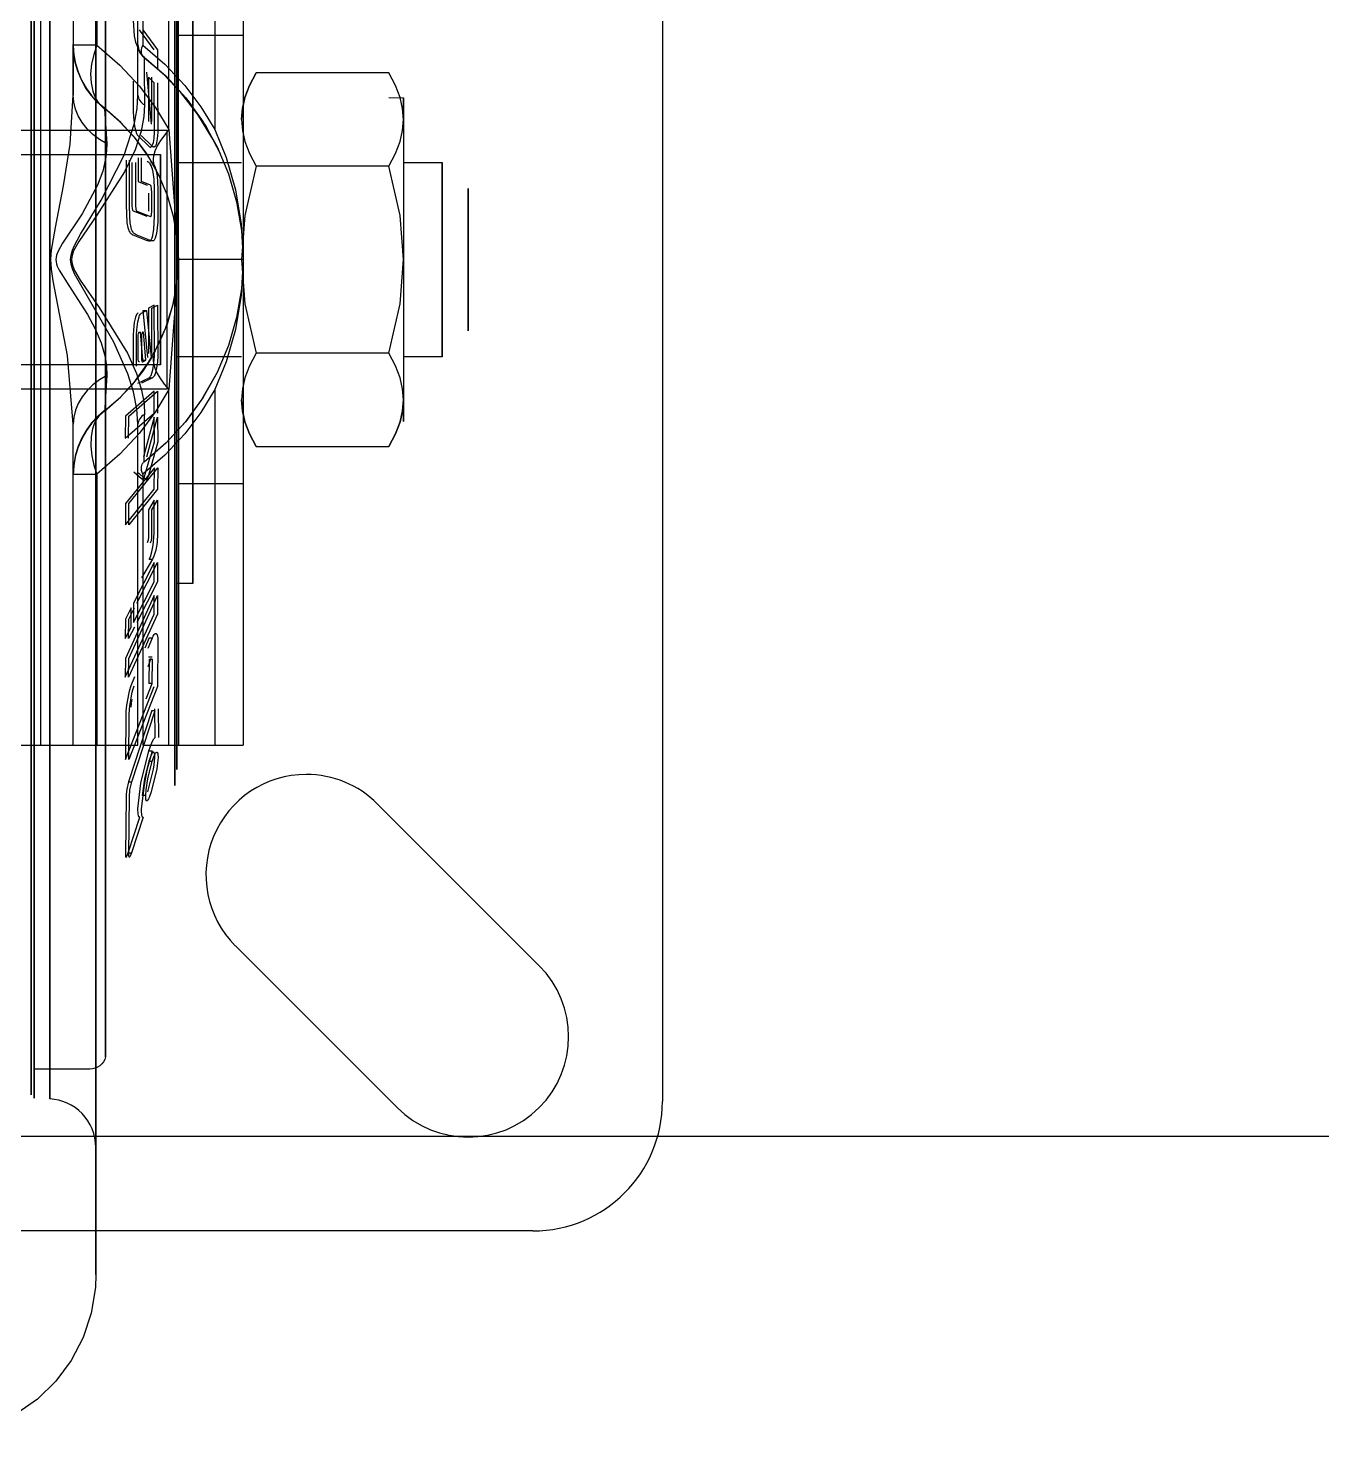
# Model space of a CAD drawing. Header units: millimetres. Extents: x 10366 to 13995, y 24552 to 29685.
# Drawn here: x 12661.6 to 12702.76, y 26776.37 to 26820.93 of the extents above; entities that cross this region are included whole.
import ezdxf

# ---------------------------------------------------------------- set-up
doc = ezdxf.new("R2010")
doc.units = ezdxf.units.MM
doc.header["$LTSCALE"] = 3
doc.layers.add('DomyÅ›lny', color=7, linetype='Continuous')

msp = doc.modelspace()

# ---------------------------------------------------------------- linework, layer by layer
at = {"layer": 'DomyÅ›lny'}
for p, q in [((12681.783, 26840.342), (12681.783, 26786.789)), ((12662.01, 26798.118), (12662.01, 26829.013)), ((12663.04, 26829.013), (12663.04, 26818.799)), ((12663.794, 26829.013), (12663.794, 26820.393)), ((12665.099, 26818.799), (12665.099, 26829.013)), ((12665.25, 26829.013), (12665.25, 26820.393)), ((12666.085, 26817.701), (12666.085, 26829.013)), ((12666.387, 26813.566), (12666.387, 26829.013)), ((12667.541, 26829.013), (12667.541, 26817.701)), ((12668.446, 26829.013), (12668.446, 26813.566)), ((12665.617, 26820.238), (12665.15, 26820.877)), ((12665.256, 26820.877), (12665.723, 26820.238)), ((12666.387, 26820.701), (12668.446, 26820.701)), ((12665.62, 26819.19), (12665.433, 26819.371)), ((12673.084, 26819.511), (12668.855, 26819.511)), ((12673.084, 26818.723), (12673.545, 26818.715)), ((12635.749, 26817.685), (12666.026, 26817.685)), ((12635.954, 26816.913), (12665.82, 26816.913)), ((12666.335, 26816.655), (12668.395, 26816.655)), ((12673.084, 26816.538), (12668.855, 26816.538)), ((12673.544, 26816.655), (12674.78, 26816.655)), ((12665.11, 26816.047), (12665.393, 26815.933)), ((12665.5, 26815.933), (12665.216, 26816.047)), ((12665.566, 26814.161), (12665.46, 26814.161)), ((12666.387, 26813.566), (12666.387, 26798.118)), ((12668.446, 26813.566), (12666.387, 26813.566)), ((12668.446, 26813.566), (12668.446, 26798.118)), ((12665.62, 26812.114), (12665.433, 26812.024)), ((12665.539, 26812.024), (12665.726, 26812.114)), ((12665.213, 26811.868), (12665.373, 26811.944)), ((12665.266, 26811.944), (12665.373, 26811.944)), ((12665.244, 26810.365), (12665.351, 26810.365)), ((12665.251, 26810.317), (12665.351, 26810.365)), ((12668.395, 26810.476), (12666.335, 26810.476)), ((12673.084, 26810.593), (12668.855, 26810.593)), ((12674.78, 26810.476), (12673.544, 26810.476)), ((12665.82, 26810.219), (12635.954, 26810.219)), ((12666.026, 26809.446), (12635.749, 26809.446)), ((12665.455, 26809.81), (12665.561, 26809.81)), ((12666.085, 26798.118), (12666.085, 26809.43)), ((12667.541, 26809.43), (12667.541, 26798.118)), ((12665.616, 26809.378), (12664.7, 26808.582)), ((12664.806, 26808.582), (12665.722, 26809.378)), ((12663.04, 26798.118), (12663.04, 26808.332)), ((12665.099, 26798.118), (12665.099, 26808.332)), ((12668.855, 26807.62), (12673.084, 26807.62)), ((12663.794, 26806.738), (12663.794, 26798.118)), ((12665.25, 26806.738), (12665.25, 26798.118)), ((12668.446, 26806.431), (12666.387, 26806.431)), ((12665.617, 26805.918), (12665.434, 26805.608)), ((12665.54, 26805.608), (12665.724, 26805.918)), ((12665.616, 26803.936), (12664.957, 26802.638)), ((12665.063, 26802.638), (12665.722, 26803.936)), ((12665.458, 26804.037), (12665.564, 26804.037)), ((12666.85, 26803.267), (12666.335, 26803.267)), ((12665.616, 26802.881), (12664.699, 26800.876)), ((12664.806, 26800.876), (12665.722, 26802.881)), ((12664.883, 26802.494), (12664.7, 26802.134)), ((12664.806, 26802.134), (12664.99, 26802.494)), ((12664.697, 26801.513), (12664.881, 26801.874)), ((12664.987, 26801.874), (12664.804, 26801.513)), ((12665.452, 26801.531), (12665.322, 26801.202)), ((12665.428, 26801.202), (12665.558, 26801.531)), ((12665.452, 26801.531), (12665.558, 26801.531)), ((12665.44, 26800.926), (12665.547, 26800.926)), ((12665.514, 26800.873), (12665.411, 26800.613)), ((12665.454, 26800.852), (12665.56, 26800.852)), ((12664.986, 26800.292), (12664.876, 26800.013)), ((12665.363, 26799.594), (12665.556, 26800.086)), ((12665.556, 26800.086), (12665.45, 26800.086)), ((12665.543, 26799.225), (12665.649, 26799.225)), ((12661.186, 26798.118), (12662.01, 26798.118)), ((12665.25, 26798.118), (12667.541, 26798.118)), ((12665.447, 26797.943), (12665.553, 26797.943)), ((12665.446, 26797.608), (12665.552, 26797.608)), ((12664.801, 26796.953), (12664.908, 26796.953)), ((12665.345, 26796.519), (12665.238, 26796.519)), ((12677.861, 26791.107), (12672.712, 26796.256)), ((12664.785, 26794.699), (12664.891, 26794.699)), ((12668.197, 26791.741), (12673.346, 26786.592)), ((12663.572, 26787.819), (12661.804, 26787.819)), ((12848.66, 26785.675), (12631.782, 26785.675)), ((12677.663, 26782.67), (12624.111, 26782.67))]:
    msp.add_line(p, q, dxfattribs=at)
for points in [[(12663.76, 26813.566, 0), (12663.76, 26781.281, 0), (12663.76, 26813.566, 0), (12663.76, 26845.85, 0)], [(12661.798, 26813.566, 0), (12661.798, 26840.239, 0), (12661.798, 26813.566, 0), (12661.798, 26786.892, 0)], [(12662.297, 26813.566, 0), (12662.297, 26840.265, 0), (12662.297, 26813.566, 0), (12662.297, 26786.866, 0)], [(12661.701, 26813.566, 0), (12661.701, 26786.995, 0), (12661.701, 26813.566, 0), (12661.701, 26840.136, 0)], [(12661.701, 26813.566, 0), (12661.701, 26839.415, 0), (12661.701, 26813.566, 0), (12661.701, 26787.716, 0)], [(12664.071, 26813.566, 0), (12664.071, 26788.207, 0), (12664.071, 26813.566, 0), (12664.071, 26838.924, 0)], [(12666.271, 26813.566, 0), (12666.271, 26796.838, 0), (12666.271, 26813.566, 0), (12666.271, 26830.294, 0)], [(12666.335, 26813.566, 0), (12666.335, 26829.785, 0), (12666.335, 26813.566, 0), (12666.335, 26797.346, 0)], [(12666.85, 26813.566, 0), (12666.85, 26803.267, 0), (12666.85, 26813.566, 0), (12666.85, 26823.864, 0)], [(12673.544, 26818.025, 0), (12673.544, 26818.715, 0)], [(12665.82, 26813.566, 0), (12665.82, 26816.913, 0), (12665.82, 26813.566, 0), (12665.82, 26810.219, 0)], [(12674.78, 26816.655, 0), (12674.78, 26816.655, 0), (12674.78, 26816.655, 0), (12674.78, 26816.655, 0), (12674.78, 26816.655, 0), (12674.78, 26816.655, 0), (12674.78, 26816.655, 0), (12674.78, 26816.655, 0), (12674.78, 26816.655, 0), (12674.78, 26816.655, 0), (12674.78, 26816.654, 0), (12674.78, 26816.65, 0), (12674.78, 26816.633, 0), (12674.78, 26816.565, 0), (12674.78, 26816.274, 0), (12674.78, 26810.943, 0), (12674.78, 26810.49, 0), (12674.78, 26810.479, 0), (12674.78, 26810.476, 0), (12674.78, 26810.476, 0), (12674.78, 26810.476, 0), (12674.78, 26810.476, 0), (12674.78, 26810.476, 0), (12674.78, 26810.476, 0), (12674.78, 26810.476, 0), (12674.78, 26810.476, 0), (12674.78, 26810.476, 0), (12674.78, 26810.476, 0), (12674.78, 26810.476, 0), (12674.78, 26810.476, 0), (12674.78, 26810.476, 0), (12674.78, 26810.476, 0), (12674.78, 26810.477, 0), (12674.78, 26810.481, 0), (12674.78, 26810.498, 0), (12674.78, 26810.566, 0), (12674.78, 26810.857, 0)], [(12675.604, 26811.3, 0), (12675.604, 26811.3, 0), (12675.604, 26811.3, 0), (12675.604, 26811.3, 0), (12675.604, 26811.3, 0), (12675.604, 26811.3, 0), (12675.604, 26811.3, 0), (12675.604, 26811.3, 0), (12675.604, 26811.3, 0), (12675.604, 26811.3, 0), (12675.604, 26811.301, 0), (12675.604, 26811.304, 0), (12675.604, 26811.316, 0), (12675.604, 26811.366, 0), (12675.604, 26811.579, 0), (12675.604, 26815.489, 0), (12675.604, 26815.821, 0), (12675.604, 26815.829, 0), (12675.604, 26815.831, 0), (12675.604, 26815.831, 0), (12675.604, 26815.831, 0), (12675.604, 26815.831, 0), (12675.604, 26815.831, 0), (12675.604, 26815.831, 0), (12675.604, 26815.831, 0), (12675.604, 26815.831, 0), (12675.604, 26815.831, 0), (12675.604, 26815.831, 0), (12675.604, 26815.831, 0), (12675.604, 26815.831, 0), (12675.604, 26815.831, 0), (12675.604, 26815.831, 0), (12675.604, 26815.83, 0), (12675.604, 26815.827, 0), (12675.604, 26815.815, 0), (12675.604, 26815.765, 0), (12675.604, 26815.552, 0)], [(12673.544, 26809.106, 0), (12673.544, 26808.416, 0)]]:
    msp.add_polyline3d(points, close=True, dxfattribs=at)
for points in [[(12664.942, 26821.17, 0), (12664.974, 26820.689, 0), (12665.021, 26820.485, 0), (12665.048, 26820.412, 0), (12665.075, 26820.356, 0), (12665.113, 26820.295, 0)], [(12664.033, 26818.381, 0), (12663.817, 26818.568, 0), (12663.62, 26818.783, 0), (12663.447, 26819.022, 0), (12663.301, 26819.282, 0), (12663.186, 26819.556, 0), (12663.104, 26819.839, 0), (12663.055, 26820.127, 0), (12663.04, 26820.412, 0)], [(12663.04, 26818.799, 0), (12663.04, 26820.016, 0), (12663.04, 26820.328, 0), (12663.04, 26820.393, 0), (12663.04, 26820.408, 0), (12663.04, 26820.411, 0), (12663.04, 26820.412, 0), (12663.04, 26820.412, 0), (12663.04, 26820.412, 0), (12663.04, 26820.412, 0), (12663.04, 26820.412, 0), (12663.04, 26820.412, 0), (12663.04, 26820.412, 0), (12663.04, 26820.412, 0), (12663.04, 26820.412, 0), (12663.04, 26820.412, 0), (12663.04, 26820.412, 0), (12663.04, 26820.412, 0), (12663.04, 26820.412, 0), (12663.04, 26820.412, 0), (12663.04, 26820.412, 0), (12663.04, 26820.412, 0), (12663.04, 26820.412, 0), (12663.04, 26820.412, 0), (12663.04, 26820.412, 0), (12663.04, 26820.412, 0), (12663.04, 26820.412, 0), (12663.04, 26820.412, 0), (12663.04, 26820.412, 0), (12663.04, 26820.412, 0), (12663.04, 26820.412, 0), (12663.04, 26820.412, 0)], [(12663.794, 26820.393, 0), (12663.04, 26820.393, 0)], [(12663.04, 26820.368, 0), (12663.06, 26820.085, 0), (12663.112, 26819.807, 0), (12663.193, 26819.537, 0), (12663.305, 26819.275, 0), (12663.448, 26819.022, 0), (12663.619, 26818.785, 0), (12663.814, 26818.572, 0), (12664.033, 26818.381, 0)], [(12663.794, 26820.393, 0), (12663.692, 26820.088, 0), (12663.624, 26819.779, 0), (12663.595, 26819.477, 0), (12663.607, 26819.19, 0), (12663.66, 26818.928, 0), (12663.702, 26818.809, 0), (12663.753, 26818.699, 0), (12663.813, 26818.599, 0), (12663.881, 26818.508, 0), (12663.956, 26818.428, 0), (12664.037, 26818.357, 0)], [(12663.794, 26820.393, 0), (12664.524, 26819.757, 0), (12665.149, 26819.081, 0), (12665.667, 26818.388, 0), (12666.085, 26817.701, 0)], [(12665.298, 26820.006, 0), (12665.255, 26820.043, 0), (12665.216, 26820.086, 0), (12665.181, 26820.134, 0), (12665.152, 26820.186, 0), (12665.129, 26820.241, 0), (12665.112, 26820.298, 0), (12665.102, 26820.355, 0), (12665.099, 26820.412, 0)], [(12665.099, 26818.799, 0), (12665.099, 26820.016, 0), (12665.099, 26820.314, 0), (12665.099, 26820.388, 0), (12665.099, 26820.407, 0), (12665.099, 26820.411, 0), (12665.099, 26820.412, 0), (12665.099, 26820.412, 0), (12665.099, 26820.412, 0), (12665.099, 26820.412, 0), (12665.099, 26820.412, 0), (12665.099, 26820.412, 0), (12665.099, 26820.412, 0), (12665.099, 26820.412, 0), (12665.099, 26820.412, 0), (12665.099, 26820.412, 0), (12665.099, 26820.412, 0), (12665.099, 26820.412, 0), (12665.099, 26820.412, 0), (12665.099, 26820.412, 0), (12665.099, 26820.412, 0), (12665.099, 26820.412, 0), (12665.099, 26820.412, 0), (12665.099, 26820.412, 0)], [(12665.099, 26820.411, 0), (12665.099, 26820.41, 0), (12665.099, 26820.406, 0), (12665.103, 26820.347, 0), (12665.114, 26820.288, 0), (12665.132, 26820.231, 0), (12665.156, 26820.177, 0), (12665.186, 26820.126, 0), (12665.222, 26820.079, 0), (12665.258, 26820.041, 0), (12665.298, 26820.006, 0)], [(12665.299, 26819.986, 0), (12665.283, 26820, 0), (12665.268, 26820.016, 0), (12665.254, 26820.034, 0), (12665.242, 26820.054, 0), (12665.232, 26820.076, 0), (12665.223, 26820.1, 0), (12665.217, 26820.125, 0), (12665.21, 26820.18, 0), (12665.212, 26820.239, 0), (12665.222, 26820.301, 0), (12665.25, 26820.393, 0)], [(12665.25, 26820.393, 0), (12665.952, 26819.784, 0), (12666.586, 26819.104, 0), (12667.098, 26818.426, 0), (12667.541, 26817.701, 0)], [(12665.723, 26820.238, 0), (12665.719, 26819.61, 0)], [(12665.298, 26820.006, 0), (12665.994, 26819.397, 0), (12666.618, 26818.713, 0), (12667.161, 26817.962, 0), (12667.615, 26817.154, 0), (12667.975, 26816.299, 0), (12668.235, 26815.408, 0), (12668.393, 26814.493, 0), (12668.446, 26813.566, 0), (12668.393, 26812.638, 0), (12668.235, 26811.723, 0), (12667.975, 26810.832, 0), (12667.615, 26809.977, 0), (12667.161, 26809.169, 0), (12666.618, 26808.418, 0), (12665.994, 26807.734, 0), (12665.298, 26807.125, 0)], [(12665.298, 26820.006, 0), (12665.298, 26820.006, 0), (12665.298, 26820.006, 0), (12665.298, 26820.006, 0), (12665.298, 26820.006, 0), (12665.298, 26820.006, 0), (12665.298, 26820.006, 0), (12665.298, 26820.006, 0), (12665.298, 26820.006, 0), (12665.298, 26820.006, 0), (12665.298, 26820.006, 0), (12665.298, 26820.006, 0), (12665.298, 26820.006, 0), (12665.298, 26820.006, 0), (12665.298, 26820.006, 0), (12665.298, 26820.006, 0), (12665.298, 26820.006, 0), (12665.298, 26820.006, 0), (12665.298, 26820.006, 0), (12665.298, 26820.006, 0), (12665.298, 26820.006, 0), (12665.298, 26820.006, 0), (12665.298, 26820.006, 0), (12665.298, 26820.006, 0), (12665.298, 26820.006, 0), (12665.298, 26820.006, 0), (12665.298, 26820.006, 0), (12665.298, 26820.006, 0), (12665.298, 26820.006, 0), (12665.298, 26820.006, 0), (12665.298, 26820.005, 0), (12665.298, 26820.001, 0), (12665.298, 26819.985, 0), (12665.299, 26819.921, 0), (12665.302, 26819.666, 0), (12665.312, 26818.488, 0)], [(12665.298, 26820.006, 0), (12666.037, 26819.355, 0), (12666.692, 26818.619, 0), (12667.255, 26817.811, 0), (12667.715, 26816.94, 0)], [(12667.453, 26817.455, 0), (12667.003, 26818.186, 0), (12666.463, 26818.882, 0), (12665.918, 26819.453, 0), (12665.299, 26819.986, 0)], [(12664.952, 26819.239, 0), (12664.949, 26818.27, 0)], [(12665.373, 26819.533, 0), (12665.516, 26817.873, 0)], [(12665.433, 26819.371, 0), (12665.436, 26817.96, 0)], [(12665.543, 26817.96, 0), (12665.54, 26819.371, 0)], [(12668.395, 26818.025, 0), (12668.422, 26818.371, 0), (12668.503, 26818.727, 0), (12668.645, 26819.103, 0), (12668.855, 26819.511, 0)], [(12668.855, 26819.511, 0), (12668.645, 26819.103, 0), (12668.503, 26818.727, 0), (12668.422, 26818.371, 0), (12668.395, 26818.025, 0)], [(12673.544, 26818.025, 0), (12673.517, 26818.371, 0), (12673.435, 26818.727, 0), (12673.294, 26819.103, 0), (12673.084, 26819.511, 0)], [(12673.544, 26818.025, 0), (12673.517, 26818.371, 0), (12673.435, 26818.727, 0), (12673.294, 26819.103, 0), (12673.084, 26819.511, 0)], [(12663.04, 26808.332, 0), (12662.854, 26810.514, 0), (12662.404, 26812.896, 0), (12662.345, 26813.26, 0), (12662.326, 26813.565, 0), (12662.345, 26813.871, 0), (12662.473, 26814.587, 0), (12662.736, 26815.916, 0), (12662.939, 26817.24, 0), (12663.04, 26818.799, 0)], [(12665.099, 26808.332, 0), (12665.066, 26808.824, 0), (12664.961, 26809.359, 0), (12664.78, 26809.938, 0), (12664.336, 26810.937, 0), (12663.08, 26813.113, 0), (12663.013, 26813.268, 0), (12662.97, 26813.419, 0), (12662.96, 26813.493, 0), (12662.956, 26813.565, 0), (12662.96, 26813.638, 0), (12662.97, 26813.711, 0), (12663.013, 26813.863, 0), (12663.08, 26814.018, 0), (12663.274, 26814.375, 0), (12663.931, 26815.462, 0), (12664.661, 26816.888, 0), (12664.994, 26817.91, 0), (12665.074, 26818.371, 0), (12665.099, 26818.799, 0)], [(12664.107, 26817.248, 0), (12663.877, 26817.387, 0), (12663.666, 26817.548, 0), (12663.479, 26817.73, 0), (12663.322, 26817.928, 0), (12663.198, 26818.139, 0), (12663.109, 26818.357, 0), (12663.057, 26818.579, 0), (12663.04, 26818.799, 0)], [(12665.099, 26818.799, 0), (12665.103, 26818.755, 0), (12665.113, 26818.711, 0), (12665.131, 26818.667, 0), (12665.156, 26818.625, 0), (12665.187, 26818.585, 0), (12665.225, 26818.549, 0), (12665.267, 26818.516, 0), (12665.313, 26818.489, 0)], [(12665.622, 26817.617, 0), (12665.62, 26819.19, 0)], [(12665.726, 26819.19, 0), (12665.728, 26817.617, 0)], [(12665.312, 26818.488, 0), (12665.291, 26818.121, 0), (12665.2, 26817.649, 0), (12665.006, 26817.063, 0), (12664.669, 26816.355, 0), (12663.793, 26814.979, 0), (12663.216, 26814.147, 0), (12663.049, 26813.841, 0), (12663.023, 26813.769, 0), (12663.004, 26813.7, 0), (12662.992, 26813.632, 0), (12662.989, 26813.565, 0), (12662.992, 26813.499, 0), (12663.004, 26813.431, 0), (12663.023, 26813.361, 0), (12663.081, 26813.222, 0), (12663.263, 26812.911, 0), (12663.87, 26812.044, 0), (12664.769, 26810.587, 0), (12665.052, 26809.949, 0), (12665.217, 26809.417, 0), (12665.294, 26808.985, 0), (12665.312, 26808.643, 0)], [(12664.033, 26818.381, 0), (12664.033, 26818.381, 0), (12664.033, 26818.381, 0), (12664.033, 26818.381, 0), (12664.033, 26818.381, 0), (12664.033, 26818.381, 0), (12664.033, 26818.381, 0), (12664.033, 26818.381, 0), (12664.033, 26818.381, 0), (12664.033, 26818.381, 0), (12664.033, 26818.381, 0), (12664.033, 26818.381, 0), (12664.033, 26818.381, 0), (12664.033, 26818.381, 0), (12664.033, 26818.381, 0), (12664.033, 26818.381, 0), (12664.033, 26818.381, 0), (12664.033, 26818.381, 0), (12664.033, 26818.381, 0), (12664.033, 26818.381, 0), (12664.033, 26818.381, 0), (12664.033, 26818.381, 0), (12664.033, 26818.381, 0), (12664.033, 26818.381, 0), (12664.033, 26818.381, 0), (12664.033, 26818.381, 0), (12664.033, 26818.38, 0), (12664.033, 26818.379, 0), (12664.033, 26818.376, 0), (12664.035, 26818.361, 0), (12664.05, 26818.208, 0), (12664.107, 26817.248, 0)], [(12664.033, 26808.75, 0), (12664.553, 26809.205, 0), (12665.02, 26809.717, 0), (12665.425, 26810.279, 0), (12665.765, 26810.883, 0), (12666.034, 26811.522, 0), (12666.229, 26812.188, 0), (12666.347, 26812.872, 0), (12666.386, 26813.566, 0), (12666.347, 26814.259, 0), (12666.229, 26814.943, 0), (12666.034, 26815.609, 0), (12665.765, 26816.248, 0), (12665.425, 26816.853, 0), (12665.02, 26817.414, 0), (12664.553, 26817.926, 0), (12664.033, 26818.381, 0)], [(12664.033, 26818.381, 0), (12664.525, 26817.953, 0), (12664.968, 26817.476, 0), (12665.359, 26816.954, 0), (12665.691, 26816.394, 0)], [(12664.949, 26818.27, 0), (12664.953, 26818.105, 0), (12664.988, 26817.811, 0), (12665.027, 26817.654, 0), (12665.056, 26817.578, 0), (12665.068, 26817.554, 0), (12665.079, 26817.537, 0), (12665.09, 26817.524, 0), (12665.1, 26817.513, 0)], [(12668.395, 26818.025, 0), (12668.422, 26817.678, 0), (12668.503, 26817.322, 0), (12668.645, 26816.947, 0), (12668.855, 26816.538, 0)], [(12673.084, 26816.538, 0), (12673.294, 26816.947, 0), (12673.435, 26817.322, 0), (12673.517, 26817.678, 0), (12673.544, 26818.025, 0)], [(12673.544, 26818.025, 0), (12673.544, 26813.566, 0)], [(12665.1, 26817.513, 0), (12665.455, 26817.168, 0)], [(12665.561, 26817.168, 0), (12665.206, 26817.513, 0)], [(12665.455, 26817.168, 0), (12665.469, 26817.157, 0), (12665.479, 26817.152, 0), (12665.485, 26817.15, 0), (12665.491, 26817.148, 0), (12665.497, 26817.148, 0), (12665.5, 26817.148, 0), (12665.504, 26817.148, 0), (12665.507, 26817.149, 0), (12665.51, 26817.15, 0), (12665.514, 26817.152, 0), (12665.521, 26817.156, 0), (12665.528, 26817.162, 0), (12665.536, 26817.171, 0), (12665.545, 26817.183, 0), (12665.554, 26817.199, 0), (12665.572, 26817.243, 0), (12665.589, 26817.296, 0), (12665.61, 26817.419, 0), (12665.622, 26817.617, 0)], [(12665.728, 26817.617, 0), (12665.715, 26817.404, 0), (12665.692, 26817.284, 0), (12665.674, 26817.231, 0), (12665.656, 26817.191, 0), (12665.647, 26817.177, 0), (12665.639, 26817.167, 0), (12665.631, 26817.159, 0), (12665.624, 26817.154, 0), (12665.617, 26817.15, 0), (12665.613, 26817.149, 0), (12665.61, 26817.148, 0), (12665.607, 26817.148, 0), (12665.6, 26817.148, 0), (12665.594, 26817.149, 0), (12665.588, 26817.15, 0), (12665.583, 26817.153, 0), (12665.573, 26817.159, 0), (12665.561, 26817.168, 0)], [(12666.085, 26817.701, 0), (12665.812, 26817.354, 0), (12665.711, 26817.182, 0), (12665.639, 26817.016, 0), (12665.596, 26816.858, 0), (12665.586, 26816.784, 0), (12665.584, 26816.713, 0), (12665.589, 26816.646, 0), (12665.601, 26816.582, 0), (12665.62, 26816.523, 0), (12665.646, 26816.467, 0)], [(12666.026, 26809.446, 0), (12666.026, 26809.446, 0), (12666.026, 26809.446, 0), (12666.026, 26809.446, 0), (12666.026, 26809.446, 0), (12666.026, 26809.446, 0), (12666.026, 26809.446, 0), (12666.026, 26809.446, 0), (12666.026, 26809.446, 0), (12666.026, 26809.446, 0), (12666.026, 26809.447, 0), (12666.026, 26809.448, 0), (12666.026, 26809.453, 0), (12666.026, 26809.475, 0), (12666.026, 26809.566, 0), (12666.026, 26809.954, 0), (12666.026, 26817.685, 0)], [(12666.085, 26817.701, 0), (12666.387, 26813.566, 0)], [(12667.541, 26817.701, 0), (12667.901, 26816.815, 0), (12668.198, 26815.783, 0), (12668.382, 26814.695, 0), (12668.446, 26813.566, 0)], [(12664.107, 26817.248, 0), (12664.104, 26817.035, 0), (12664.081, 26816.82, 0), (12663.981, 26816.382, 0), (12663.814, 26815.936, 0), (12663.323, 26815.026, 0), (12662.703, 26814.086, 0), (12662.561, 26813.837, 0), (12662.508, 26813.704, 0), (12662.493, 26813.636, 0), (12662.488, 26813.566, 0), (12662.493, 26813.495, 0), (12662.508, 26813.427, 0), (12662.532, 26813.36, 0), (12662.593, 26813.23, 0), (12662.901, 26812.746, 0), (12663.496, 26811.818, 0), (12663.737, 26811.364, 0), (12663.925, 26810.915, 0), (12664.052, 26810.474, 0), (12664.098, 26810.176, 0), (12664.107, 26809.883, 0)], [(12664.724, 26816.734, 0), (12664.726, 26815.308, 0)], [(12664.832, 26815.308, 0), (12664.83, 26816.734, 0)], [(12664.92, 26815.26, 0), (12664.917, 26816.656, 0)], [(12665.024, 26816.656, 0), (12665.026, 26815.26, 0)], [(12665.104, 26816.803, 0), (12665.11, 26816.047, 0)], [(12665.216, 26816.047, 0), (12665.21, 26816.803, 0)], [(12665.627, 26815.82, 0), (12665.615, 26816.127, 0), (12665.583, 26816.351, 0), (12665.56, 26816.448, 0), (12665.544, 26816.499, 0), (12665.517, 26816.562, 0), (12665.486, 26816.617, 0), (12665.47, 26816.636, 0), (12665.455, 26816.651, 0), (12665.44, 26816.662, 0), (12665.425, 26816.671, 0), (12665.392, 26816.687, 0)], [(12665.498, 26816.687, 0), (12665.531, 26816.671, 0), (12665.547, 26816.662, 0), (12665.562, 26816.651, 0), (12665.577, 26816.636, 0), (12665.592, 26816.617, 0), (12665.607, 26816.592, 0), (12665.638, 26816.529, 0), (12665.673, 26816.424, 0), (12665.71, 26816.233, 0), (12665.733, 26815.82, 0)], [(12668.855, 26816.538, 0), (12668.503, 26814.97, 0), (12668.395, 26813.566, 0)], [(12673.544, 26813.566, 0), (12673.435, 26814.97, 0), (12673.084, 26816.538, 0)], [(12665.434, 26815.678, 0), (12665.432, 26815.11, 0)], [(12665.54, 26815.678, 0), (12665.532, 26815.841, 0), (12665.524, 26815.883, 0), (12665.516, 26815.907, 0), (12665.512, 26815.917, 0), (12665.508, 26815.924, 0), (12665.504, 26815.929, 0), (12665.5, 26815.933, 0)], [(12665.539, 26815.11, 0), (12665.54, 26815.678, 0)], [(12665.625, 26814.951, 0), (12665.627, 26815.82, 0)], [(12665.733, 26815.82, 0), (12665.731, 26814.951, 0)], [(12664.726, 26815.308, 0), (12664.749, 26814.733, 0), (12664.774, 26814.592, 0), (12664.794, 26814.526, 0), (12664.813, 26814.482, 0), (12664.839, 26814.438, 0), (12664.856, 26814.417, 0), (12664.875, 26814.398, 0), (12664.893, 26814.383, 0), (12664.91, 26814.371, 0), (12664.938, 26814.357, 0)], [(12665.044, 26814.357, 0), (12665.016, 26814.372, 0), (12664.998, 26814.384, 0), (12664.979, 26814.399, 0), (12664.96, 26814.42, 0), (12664.943, 26814.441, 0), (12664.918, 26814.485, 0), (12664.899, 26814.529, 0), (12664.88, 26814.593, 0), (12664.855, 26814.734, 0), (12664.838, 26814.94, 0), (12664.832, 26815.308, 0)], [(12664.956, 26815.108, 0), (12664.946, 26815.12, 0), (12664.941, 26815.129, 0), (12664.934, 26815.149, 0), (12664.927, 26815.176, 0), (12664.922, 26815.213, 0), (12664.92, 26815.26, 0)], [(12665.026, 26815.26, 0), (12665.029, 26815.207, 0), (12665.036, 26815.166, 0), (12665.045, 26815.136, 0), (12665.049, 26815.127, 0), (12665.054, 26815.119, 0), (12665.058, 26815.113, 0), (12665.062, 26815.108, 0)], [(12665.389, 26814.933, 0), (12664.956, 26815.108, 0)], [(12665.062, 26815.108, 0), (12665.495, 26814.933, 0)], [(12665.359, 26814.187, 0), (12665.399, 26814.172, 0), (12665.437, 26814.163, 0), (12665.456, 26814.161, 0), (12665.472, 26814.162, 0), (12665.479, 26814.163, 0), (12665.484, 26814.165, 0), (12665.49, 26814.167, 0), (12665.494, 26814.17, 0), (12665.499, 26814.174, 0), (12665.508, 26814.183, 0), (12665.517, 26814.197, 0), (12665.527, 26814.214, 0), (12665.549, 26814.264, 0), (12665.571, 26814.334, 0), (12665.607, 26814.539, 0), (12665.625, 26814.951, 0)], [(12665.731, 26814.951, 0), (12665.727, 26814.753, 0), (12665.691, 26814.392, 0), (12665.65, 26814.25, 0), (12665.629, 26814.206, 0), (12665.619, 26814.19, 0), (12665.609, 26814.178, 0), (12665.604, 26814.173, 0), (12665.599, 26814.169, 0), (12665.594, 26814.166, 0), (12665.588, 26814.164, 0), (12665.581, 26814.162, 0), (12665.573, 26814.161, 0), (12665.552, 26814.162, 0), (12665.532, 26814.165, 0), (12665.511, 26814.171, 0), (12665.466, 26814.187, 0)], [(12665.495, 26814.933, 0), (12665.499, 26814.933, 0), (12665.501, 26814.933, 0), (12665.503, 26814.933, 0), (12665.505, 26814.933, 0), (12665.506, 26814.934, 0), (12665.508, 26814.935, 0), (12665.51, 26814.937, 0), (12665.512, 26814.939, 0), (12665.514, 26814.941, 0), (12665.518, 26814.947, 0), (12665.521, 26814.954, 0), (12665.524, 26814.964, 0), (12665.53, 26814.992, 0), (12665.539, 26815.11, 0)], [(12664.938, 26814.357, 0), (12665.359, 26814.187, 0)], [(12665.466, 26814.187, 0), (12665.044, 26814.357, 0)], [(12665.646, 26810.664, 0), (12665.978, 26811.38, 0), (12666.207, 26812.104, 0), (12666.342, 26812.834, 0), (12666.387, 26813.566, 0)], [(12666.387, 26813.566, 0), (12666.085, 26809.43, 0)], [(12668.446, 26813.566, 0), (12668.382, 26812.436, 0), (12668.198, 26811.348, 0), (12667.902, 26810.316, 0), (12667.541, 26809.43, 0)], [(12668.395, 26813.566, 0), (12668.503, 26812.161, 0), (12668.855, 26810.593, 0)], [(12673.084, 26810.593, 0), (12673.435, 26812.161, 0), (12673.544, 26813.566, 0)], [(12673.544, 26813.566, 0), (12673.544, 26809.106, 0)], [(12665.622, 26810.504, 0), (12665.62, 26812.114, 0)], [(12665.726, 26812.114, 0), (12665.728, 26810.504, 0)], [(12665.106, 26811.868, 0), (12665.098, 26811.863, 0), (12665.086, 26811.854, 0), (12665.073, 26811.839, 0), (12665.058, 26811.817, 0), (12665.042, 26811.785, 0), (12665.024, 26811.736, 0), (12664.982, 26811.565, 0), (12664.955, 26811.324, 0), (12664.952, 26811.175, 0)], [(12665.058, 26811.175, 0), (12665.062, 26811.332, 0), (12665.093, 26811.588, 0), (12665.134, 26811.747, 0), (12665.151, 26811.791, 0), (12665.166, 26811.82, 0), (12665.181, 26811.841, 0), (12665.193, 26811.855, 0), (12665.204, 26811.863, 0), (12665.213, 26811.868, 0)], [(12665.409, 26810.453, 0), (12665.266, 26811.944, 0)], [(12665.373, 26811.944, 0), (12665.515, 26810.453, 0)], [(12665.433, 26812.024, 0), (12665.436, 26810.579, 0)], [(12665.542, 26810.579, 0), (12665.539, 26812.024, 0)], [(12665.102, 26811.059, 0), (12665.105, 26811.136, 0), (12665.109, 26811.174, 0), (12665.116, 26811.212, 0), (12665.125, 26811.235, 0), (12665.128, 26811.243, 0), (12665.132, 26811.249, 0), (12665.136, 26811.254, 0), (12665.14, 26811.258, 0), (12665.144, 26811.261, 0), (12665.149, 26811.263, 0)], [(12665.165, 26811.271, 0), (12665.244, 26810.365, 0)], [(12665.255, 26811.263, 0), (12665.246, 26811.257, 0), (12665.242, 26811.253, 0), (12665.238, 26811.248, 0), (12665.234, 26811.242, 0), (12665.228, 26811.227, 0), (12665.22, 26811.202, 0), (12665.214, 26811.167, 0), (12665.208, 26811.059, 0)], [(12665.351, 26810.365, 0), (12665.271, 26811.271, 0)], [(12664.952, 26811.175, 0), (12664.949, 26810.182, 0)], [(12665.055, 26810.182, 0), (12665.058, 26811.175, 0)], [(12665.101, 26810.482, 0), (12665.102, 26811.059, 0)], [(12665.208, 26811.059, 0), (12665.207, 26810.482, 0)], [(12665.56, 26810.499, 0), (12665.243, 26810.009, 0), (12664.88, 26809.552, 0), (12664.476, 26809.131, 0), (12664.033, 26808.75, 0)], [(12665.145, 26810.317, 0), (12665.141, 26810.316, 0), (12665.139, 26810.316, 0), (12665.138, 26810.316, 0), (12665.137, 26810.316, 0), (12665.137, 26810.316, 0), (12665.136, 26810.316, 0), (12665.135, 26810.317, 0), (12665.134, 26810.317, 0), (12665.133, 26810.318, 0), (12665.131, 26810.319, 0), (12665.129, 26810.322, 0), (12665.124, 26810.328, 0), (12665.12, 26810.336, 0), (12665.116, 26810.346, 0), (12665.11, 26810.372, 0), (12665.105, 26810.404, 0), (12665.101, 26810.482, 0)], [(12665.207, 26810.482, 0), (12665.21, 26810.411, 0), (12665.215, 26810.376, 0), (12665.222, 26810.349, 0), (12665.225, 26810.338, 0), (12665.229, 26810.33, 0), (12665.233, 26810.324, 0), (12665.235, 26810.321, 0), (12665.237, 26810.319, 0), (12665.239, 26810.318, 0), (12665.24, 26810.317, 0), (12665.241, 26810.317, 0), (12665.242, 26810.316, 0), (12665.243, 26810.316, 0), (12665.243, 26810.316, 0), (12665.244, 26810.316, 0), (12665.246, 26810.316, 0), (12665.248, 26810.316, 0), (12665.251, 26810.317, 0)], [(12665.455, 26809.81, 0), (12665.463, 26809.815, 0), (12665.474, 26809.823, 0), (12665.486, 26809.836, 0), (12665.5, 26809.855, 0), (12665.516, 26809.883, 0), (12665.543, 26809.95, 0), (12665.573, 26810.056, 0), (12665.609, 26810.274, 0), (12665.622, 26810.504, 0)], [(12665.728, 26810.504, 0), (12665.718, 26810.302, 0), (12665.694, 26810.127, 0), (12665.655, 26809.967, 0), (12665.631, 26809.902, 0), (12665.616, 26809.872, 0), (12665.602, 26809.849, 0), (12665.59, 26809.833, 0), (12665.578, 26809.822, 0), (12665.569, 26809.815, 0), (12665.561, 26809.81, 0)], [(12665.646, 26810.664, 0), (12665.62, 26810.608, 0), (12665.601, 26810.549, 0), (12665.589, 26810.485, 0), (12665.584, 26810.418, 0), (12665.586, 26810.347, 0), (12665.596, 26810.273, 0), (12665.639, 26810.115, 0), (12665.711, 26809.949, 0), (12665.812, 26809.777, 0), (12665.937, 26809.603, 0), (12666.085, 26809.43, 0)], [(12668.855, 26810.593, 0), (12668.645, 26810.184, 0), (12668.503, 26809.809, 0), (12668.422, 26809.453, 0), (12668.395, 26809.106, 0)], [(12673.544, 26809.106, 0), (12673.517, 26809.453, 0), (12673.435, 26809.809, 0), (12673.294, 26810.184, 0), (12673.084, 26810.593, 0)], [(12664.107, 26809.883, 0), (12663.877, 26809.744, 0), (12663.666, 26809.583, 0), (12663.479, 26809.401, 0), (12663.322, 26809.203, 0), (12663.198, 26808.993, 0), (12663.109, 26808.774, 0), (12663.057, 26808.552, 0), (12663.04, 26808.332, 0)], [(12664.107, 26809.883, 0), (12664.061, 26809.053, 0), (12664.043, 26808.828, 0), (12664.036, 26808.77, 0), (12664.034, 26808.755, 0), (12664.033, 26808.752, 0), (12664.033, 26808.751, 0), (12664.033, 26808.751, 0), (12664.033, 26808.75, 0), (12664.033, 26808.75, 0), (12664.033, 26808.75, 0), (12664.033, 26808.75, 0), (12664.033, 26808.75, 0), (12664.033, 26808.75, 0), (12664.033, 26808.75, 0), (12664.033, 26808.75, 0), (12664.033, 26808.75, 0), (12664.033, 26808.75, 0), (12664.033, 26808.75, 0), (12664.033, 26808.75, 0), (12664.033, 26808.75, 0), (12664.033, 26808.75, 0), (12664.033, 26808.75, 0), (12664.033, 26808.75, 0), (12664.033, 26808.75, 0), (12664.033, 26808.75, 0), (12664.033, 26808.75, 0), (12664.033, 26808.75, 0), (12664.033, 26808.75, 0), (12664.033, 26808.75, 0), (12664.033, 26808.75, 0)], [(12667.586, 26809.919, 0), (12667.135, 26809.13, 0), (12666.598, 26808.394, 0), (12665.983, 26807.723, 0), (12665.298, 26807.125, 0)], [(12666.085, 26809.43, 0), (12665.667, 26808.743, 0), (12665.149, 26808.05, 0), (12664.524, 26807.374, 0), (12663.794, 26806.738, 0)], [(12665.1, 26809.64, 0), (12665.455, 26809.81, 0)], [(12665.561, 26809.81, 0), (12665.207, 26809.64, 0)], [(12667.541, 26809.43, 0), (12667.098, 26808.705, 0), (12666.586, 26808.027, 0), (12665.953, 26807.347, 0), (12665.25, 26806.738, 0)], [(12665.613, 26808.679, 0), (12665.616, 26809.378, 0)], [(12665.722, 26809.378, 0), (12665.719, 26808.679, 0)], [(12668.395, 26809.106, 0), (12668.422, 26808.76, 0), (12668.503, 26808.404, 0), (12668.645, 26808.028, 0), (12668.855, 26807.62, 0)], [(12668.855, 26807.62, 0), (12668.645, 26808.028, 0), (12668.503, 26808.404, 0), (12668.422, 26808.76, 0), (12668.395, 26809.106, 0)], [(12673.084, 26807.62, 0), (12673.294, 26808.028, 0), (12673.435, 26808.404, 0), (12673.517, 26808.76, 0), (12673.544, 26809.106, 0)], [(12673.544, 26809.106, 0), (12673.517, 26808.76, 0), (12673.435, 26808.404, 0), (12673.294, 26808.028, 0), (12673.084, 26807.62, 0)], [(12664.037, 26808.774, 0), (12663.821, 26808.586, 0), (12663.623, 26808.371, 0), (12663.449, 26808.131, 0), (12663.302, 26807.872, 0), (12663.187, 26807.597, 0), (12663.104, 26807.313, 0), (12663.056, 26807.024, 0), (12663.04, 26806.738, 0)], [(12664.033, 26808.75, 0), (12663.817, 26808.563, 0), (12663.62, 26808.348, 0), (12663.447, 26808.109, 0), (12663.301, 26807.849, 0), (12663.186, 26807.575, 0), (12663.104, 26807.292, 0), (12663.055, 26807.004, 0), (12663.04, 26806.719, 0)], [(12664.033, 26808.75, 0), (12663.82, 26808.565, 0), (12663.627, 26808.356, 0), (12663.459, 26808.127, 0), (12663.317, 26807.881, 0), (12663.201, 26807.616, 0), (12663.115, 26807.334, 0), (12663.061, 26807.047, 0), (12663.04, 26806.763, 0)], [(12664.037, 26808.774, 0), (12663.935, 26808.682, 0), (12663.856, 26808.591, 0), (12663.796, 26808.506, 0), (12663.753, 26808.432, 0), (12663.698, 26808.31, 0), (12663.656, 26808.186, 0), (12663.607, 26807.941, 0), (12663.596, 26807.635, 0), (12663.629, 26807.327, 0), (12663.697, 26807.027, 0), (12663.794, 26806.738, 0)], [(12664.697, 26807.883, 0), (12665.613, 26808.679, 0)], [(12664.7, 26808.582, 0), (12664.697, 26807.883, 0)], [(12664.804, 26807.883, 0), (12664.806, 26808.582, 0)], [(12665.313, 26808.643, 0), (12665.267, 26808.615, 0), (12665.225, 26808.582, 0), (12665.187, 26808.546, 0), (12665.156, 26808.506, 0), (12665.131, 26808.464, 0), (12665.113, 26808.421, 0), (12665.103, 26808.376, 0), (12665.099, 26808.332, 0)], [(12665.616, 26808.555, 0), (12665.278, 26807.29, 0)], [(12665.298, 26807.125, 0), (12665.298, 26807.125, 0), (12665.298, 26807.125, 0), (12665.298, 26807.125, 0), (12665.298, 26807.125, 0), (12665.298, 26807.125, 0), (12665.298, 26807.125, 0), (12665.298, 26807.125, 0), (12665.298, 26807.125, 0), (12665.298, 26807.125, 0), (12665.298, 26807.125, 0), (12665.298, 26807.125, 0), (12665.298, 26807.125, 0), (12665.298, 26807.125, 0), (12665.298, 26807.125, 0), (12665.298, 26807.125, 0), (12665.298, 26807.125, 0), (12665.298, 26807.125, 0), (12665.298, 26807.125, 0), (12665.298, 26807.125, 0), (12665.298, 26807.125, 0), (12665.298, 26807.125, 0), (12665.298, 26807.125, 0), (12665.298, 26807.125, 0), (12665.298, 26807.125, 0), (12665.298, 26807.125, 0), (12665.298, 26807.125, 0), (12665.298, 26807.125, 0), (12665.298, 26807.125, 0), (12665.298, 26807.126, 0), (12665.298, 26807.127, 0), (12665.298, 26807.132, 0), (12665.299, 26807.184, 0), (12665.303, 26807.44, 0), (12665.312, 26808.643, 0)], [(12665.384, 26807.29, 0), (12665.722, 26808.555, 0)], [(12665.623, 26807.771, 0), (12665.616, 26808.555, 0)], [(12665.722, 26808.555, 0), (12665.73, 26807.771, 0)], [(12663.04, 26806.719, 0), (12663.04, 26806.719, 0), (12663.04, 26806.719, 0), (12663.04, 26806.719, 0), (12663.04, 26806.719, 0), (12663.04, 26806.719, 0), (12663.04, 26806.719, 0), (12663.04, 26806.719, 0), (12663.04, 26806.719, 0), (12663.04, 26806.719, 0), (12663.04, 26806.719, 0), (12663.04, 26806.719, 0), (12663.04, 26806.719, 0), (12663.04, 26806.719, 0), (12663.04, 26806.719, 0), (12663.04, 26806.719, 0), (12663.04, 26806.719, 0), (12663.04, 26806.719, 0), (12663.04, 26806.719, 0), (12663.04, 26806.719, 0), (12663.04, 26806.719, 0), (12663.04, 26806.719, 0), (12663.04, 26806.719, 0), (12663.04, 26806.719, 0), (12663.04, 26806.719, 0), (12663.04, 26806.719, 0), (12663.04, 26806.719, 0), (12663.04, 26806.719, 0), (12663.04, 26806.719, 0), (12663.04, 26806.719, 0), (12663.04, 26806.719, 0), (12663.04, 26806.72, 0), (12663.04, 26806.726, 0), (12663.04, 26806.75, 0), (12663.04, 26806.869, 0), (12663.04, 26807.417, 0), (12663.04, 26808.332, 0)], [(12665.099, 26806.719, 0), (12665.099, 26806.719, 0), (12665.099, 26806.719, 0), (12665.099, 26806.719, 0), (12665.099, 26806.719, 0), (12665.099, 26806.719, 0), (12665.099, 26806.719, 0), (12665.099, 26806.719, 0), (12665.099, 26806.719, 0), (12665.099, 26806.719, 0), (12665.099, 26806.719, 0), (12665.099, 26806.719, 0), (12665.099, 26806.719, 0), (12665.099, 26806.719, 0), (12665.099, 26806.719, 0), (12665.099, 26806.719, 0), (12665.099, 26806.719, 0), (12665.099, 26806.719, 0), (12665.099, 26806.72, 0), (12665.099, 26806.727, 0), (12665.099, 26806.756, 0), (12665.099, 26806.88, 0), (12665.099, 26807.39, 0), (12665.099, 26808.332, 0)], [(12664.964, 26806.821, 0), (12665.208, 26806.603, 0), (12665.24, 26806.578, 0), (12665.254, 26806.568, 0), (12665.256, 26806.567, 0), (12665.257, 26806.567, 0), (12665.258, 26806.566, 0), (12665.259, 26806.566, 0), (12665.261, 26806.566, 0), (12665.262, 26806.566, 0), (12665.264, 26806.566, 0), (12665.265, 26806.567, 0), (12665.267, 26806.568, 0), (12665.269, 26806.569, 0), (12665.271, 26806.571, 0), (12665.275, 26806.575, 0), (12665.28, 26806.581, 0), (12665.285, 26806.589, 0), (12665.293, 26806.607, 0), (12665.333, 26806.738, 0), (12665.623, 26807.771, 0)], [(12665.73, 26807.771, 0), (12665.483, 26806.89, 0), (12665.419, 26806.671, 0), (12665.404, 26806.62, 0), (12665.392, 26806.591, 0), (12665.384, 26806.577, 0), (12665.38, 26806.573, 0), (12665.377, 26806.57, 0), (12665.374, 26806.568, 0), (12665.373, 26806.567, 0), (12665.371, 26806.567, 0), (12665.37, 26806.566, 0), (12665.369, 26806.566, 0), (12665.368, 26806.566, 0), (12665.367, 26806.566, 0), (12665.365, 26806.566, 0), (12665.364, 26806.566, 0), (12665.363, 26806.567, 0), (12665.361, 26806.567, 0), (12665.359, 26806.569, 0), (12665.355, 26806.572, 0), (12665.07, 26806.821, 0)], [(12663.04, 26806.738, 0), (12663.04, 26806.738, 0), (12663.04, 26806.738, 0), (12663.04, 26806.738, 0), (12663.04, 26806.738, 0), (12663.04, 26806.738, 0), (12663.04, 26806.738, 0), (12663.04, 26806.738, 0), (12663.04, 26806.738, 0), (12663.04, 26806.738, 0), (12663.04, 26806.738, 0), (12663.04, 26806.738, 0), (12663.041, 26806.738, 0), (12663.045, 26806.738, 0), (12663.06, 26806.738, 0), (12663.123, 26806.738, 0), (12663.794, 26806.738, 0)], [(12665.622, 26806.946, 0), (12664.706, 26805.811, 0)], [(12664.812, 26805.811, 0), (12665.728, 26806.946, 0)], [(12665.25, 26806.738, 0), (12665.231, 26806.796, 0), (12665.217, 26806.856, 0), (12665.211, 26806.918, 0), (12665.213, 26806.979, 0), (12665.22, 26807.017, 0), (12665.234, 26807.061, 0), (12665.245, 26807.083, 0), (12665.26, 26807.105, 0), (12665.277, 26807.126, 0), (12665.299, 26807.145, 0)], [(12665.613, 26806.265, 0), (12665.622, 26806.946, 0)], [(12665.728, 26806.946, 0), (12665.719, 26806.265, 0)], [(12664.699, 26805.13, 0), (12665.613, 26806.265, 0)], [(12665.719, 26806.265, 0), (12664.805, 26805.13, 0)], [(12665.619, 26804.849, 0), (12665.617, 26805.918, 0)], [(12665.724, 26805.918, 0), (12665.726, 26804.849, 0)], [(12664.706, 26805.811, 0), (12664.699, 26805.13, 0)], [(12664.805, 26805.13, 0), (12664.812, 26805.811, 0)], [(12665.434, 26805.608, 0), (12665.437, 26804.802, 0)], [(12665.543, 26804.802, 0), (12665.54, 26805.608, 0)], [(12665.437, 26804.802, 0), (12665.435, 26804.739, 0), (12665.422, 26804.643, 0), (12665.405, 26804.588, 0), (12665.391, 26804.56, 0)], [(12665.458, 26804.037, 0), (12665.496, 26804.115, 0), (12665.546, 26804.275, 0), (12665.588, 26804.484, 0), (12665.619, 26804.849, 0)], [(12665.497, 26804.56, 0), (12665.51, 26804.585, 0), (12665.525, 26804.63, 0), (12665.54, 26804.72, 0), (12665.543, 26804.802, 0)], [(12665.726, 26804.849, 0), (12665.707, 26804.573, 0), (12665.663, 26804.319, 0), (12665.609, 26804.132, 0), (12665.564, 26804.037, 0)], [(12665.564, 26804.037, 0), (12665.216, 26803.447, 0)], [(12665.613, 26803.316, 0), (12665.616, 26803.936, 0)], [(12665.722, 26803.936, 0), (12665.719, 26803.316, 0)], [(12664.954, 26802.018, 0), (12665.613, 26803.316, 0)], [(12665.719, 26803.316, 0), (12665.06, 26802.018, 0)], [(12665.613, 26802.286, 0), (12665.616, 26802.881, 0)], [(12665.722, 26802.881, 0), (12665.719, 26802.286, 0)], [(12664.697, 26800.281, 0), (12665.613, 26802.286, 0)], [(12665.719, 26802.286, 0), (12664.804, 26800.281, 0)], [(12664.881, 26801.874, 0), (12664.883, 26802.494, 0)], [(12664.957, 26802.638, 0), (12664.954, 26802.018, 0)], [(12664.7, 26802.134, 0), (12664.697, 26801.513, 0)], [(12664.804, 26801.513, 0), (12664.806, 26802.134, 0)], [(12665.558, 26801.531, 0), (12665.563, 26801.542, 0), (12665.583, 26801.587, 0), (12665.612, 26801.638, 0), (12665.62, 26801.647, 0), (12665.628, 26801.656, 0), (12665.637, 26801.663, 0), (12665.642, 26801.666, 0), (12665.646, 26801.668, 0), (12665.651, 26801.67, 0), (12665.656, 26801.672, 0), (12665.661, 26801.672, 0), (12665.666, 26801.672, 0), (12665.671, 26801.672, 0), (12665.675, 26801.67, 0), (12665.68, 26801.668, 0), (12665.685, 26801.665, 0), (12665.689, 26801.662, 0), (12665.693, 26801.657, 0), (12665.7, 26801.648, 0), (12665.707, 26801.636, 0), (12665.712, 26801.623, 0), (12665.721, 26801.595, 0), (12665.731, 26801.524, 0), (12665.734, 26801.453, 0)], [(12665.734, 26801.453, 0), (12665.719, 26799.984, 0)], [(12664.699, 26800.876, 0), (12664.697, 26800.281, 0)], [(12664.804, 26800.281, 0), (12664.806, 26800.876, 0)], [(12665.454, 26800.852, 0), (12665.45, 26800.086, 0)], [(12665.556, 26800.086, 0), (12665.56, 26800.852, 0)], [(12664.699, 26797.664, 0), (12665.613, 26799.984, 0)], [(12664.876, 26800.013, 0), (12664.821, 26799.84, 0), (12664.808, 26799.788, 0), (12664.735, 26799.393, 0), (12664.716, 26799.204, 0), (12664.711, 26799.077, 0)], [(12665.719, 26799.984, 0), (12664.806, 26797.664, 0)], [(12664.818, 26799.077, 0), (12664.829, 26799.282, 0), (12664.847, 26799.432, 0), (12664.919, 26799.811, 0), (12664.938, 26799.88, 0), (12664.982, 26800.013, 0)], [(12665.543, 26799.225, 0), (12664.801, 26796.953, 0)], [(12664.881, 26799.332, 0), (12664.889, 26799.446, 0), (12664.909, 26799.537, 0), (12664.926, 26799.585, 0)], [(12664.908, 26796.953, 0), (12665.649, 26799.225, 0)], [(12665.642, 26798.366, 0), (12665.635, 26799.28, 0)], [(12665.741, 26799.28, 0), (12665.748, 26798.366, 0)], [(12664.711, 26799.077, 0), (12664.699, 26797.664, 0)], [(12664.806, 26797.664, 0), (12664.818, 26799.077, 0)], [(12665.447, 26797.943, 0), (12665.555, 26798.222, 0), (12665.606, 26798.318, 0), (12665.642, 26798.366, 0)], [(12662.01, 26798.118, 0), (12665.099, 26798.118, 0)], [(12665.1, 26796.098, 0), (12665.196, 26796.913, 0), (12665.447, 26797.943, 0)], [(12665.553, 26797.943, 0), (12665.515, 26797.822, 0), (12665.386, 26797.329, 0), (12665.292, 26796.854, 0), (12665.206, 26796.098, 0)], [(12665.632, 26797.724, 0), (12665.631, 26797.808, 0), (12665.627, 26797.843, 0), (12665.623, 26797.864, 0), (12665.62, 26797.873, 0), (12665.616, 26797.881, 0), (12665.614, 26797.885, 0), (12665.611, 26797.889, 0), (12665.608, 26797.892, 0), (12665.607, 26797.893, 0), (12665.605, 26797.894, 0), (12665.603, 26797.895, 0), (12665.601, 26797.895, 0), (12665.599, 26797.896, 0), (12665.597, 26797.896, 0), (12665.595, 26797.896, 0), (12665.592, 26797.895, 0), (12665.59, 26797.894, 0), (12665.587, 26797.893, 0), (12665.582, 26797.89, 0), (12665.575, 26797.885, 0), (12665.566, 26797.877, 0), (12665.556, 26797.864, 0), (12665.529, 26797.82, 0), (12665.497, 26797.751, 0), (12665.446, 26797.608, 0)], [(12665.552, 26797.608, 0), (12665.604, 26797.751, 0), (12665.635, 26797.82, 0), (12665.662, 26797.864, 0), (12665.672, 26797.877, 0), (12665.681, 26797.885, 0), (12665.688, 26797.89, 0), (12665.693, 26797.893, 0), (12665.696, 26797.894, 0), (12665.698, 26797.895, 0), (12665.701, 26797.896, 0), (12665.703, 26797.896, 0), (12665.705, 26797.896, 0), (12665.707, 26797.895, 0), (12665.709, 26797.895, 0), (12665.711, 26797.894, 0), (12665.713, 26797.893, 0), (12665.714, 26797.892, 0), (12665.716, 26797.89, 0), (12665.719, 26797.887, 0), (12665.721, 26797.884, 0), (12665.725, 26797.876, 0), (12665.728, 26797.867, 0), (12665.732, 26797.85, 0), (12665.736, 26797.819, 0), (12665.738, 26797.724, 0)], [(12667.541, 26798.118, 0), (12668.211, 26798.118, 0), (12668.388, 26798.118, 0), (12668.432, 26798.118, 0), (12668.443, 26798.118, 0), (12668.445, 26798.118, 0), (12668.446, 26798.118, 0), (12668.446, 26798.118, 0), (12668.446, 26798.118, 0), (12668.446, 26798.118, 0), (12668.446, 26798.118, 0), (12668.446, 26798.118, 0), (12668.446, 26798.118, 0), (12668.446, 26798.118, 0), (12668.446, 26798.118, 0), (12668.446, 26798.118, 0), (12668.446, 26798.118, 0), (12668.446, 26798.118, 0), (12668.446, 26798.118, 0)], [(12665.446, 26797.608, 0), (12665.307, 26797.055, 0), (12665.238, 26796.519, 0)], [(12665.345, 26796.519, 0), (12665.358, 26796.699, 0), (12665.413, 26797.055, 0), (12665.552, 26797.608, 0)], [(12665.418, 26796.639, 0), (12665.591, 26797.362, 0), (12665.611, 26797.496, 0), (12665.632, 26797.724, 0)], [(12665.738, 26797.724, 0), (12665.726, 26797.56, 0), (12665.698, 26797.363, 0), (12665.524, 26796.639, 0)], [(12664.801, 26796.953, 0), (12664.741, 26796.719, 0), (12664.722, 26796.565, 0), (12664.72, 26796.478, 0)], [(12664.826, 26796.478, 0), (12664.844, 26796.701, 0), (12664.908, 26796.953, 0)], [(12664.72, 26796.478, 0), (12664.707, 26794.646, 0)], [(12664.814, 26794.646, 0), (12664.826, 26796.478, 0)], [(12665.524, 26796.639, 0), (12665.457, 26796.456, 0), (12665.436, 26796.413, 0), (12665.417, 26796.382, 0), (12665.401, 26796.362, 0), (12665.394, 26796.355, 0), (12665.39, 26796.353, 0), (12665.387, 26796.351, 0), (12665.384, 26796.349, 0), (12665.381, 26796.348, 0), (12665.379, 26796.348, 0), (12665.376, 26796.348, 0), (12665.374, 26796.348, 0), (12665.372, 26796.349, 0), (12665.37, 26796.35, 0), (12665.368, 26796.351, 0), (12665.366, 26796.352, 0), (12665.364, 26796.354, 0), (12665.362, 26796.357, 0), (12665.359, 26796.361, 0), (12665.356, 26796.37, 0), (12665.352, 26796.383, 0), (12665.347, 26796.415, 0), (12665.345, 26796.519, 0)], [(12665.155, 26795.835, 0), (12665.15, 26795.835, 0), (12665.147, 26795.835, 0), (12665.145, 26795.835, 0), (12665.142, 26795.836, 0), (12665.139, 26795.837, 0), (12665.136, 26795.838, 0), (12665.133, 26795.84, 0), (12665.13, 26795.843, 0), (12665.127, 26795.847, 0), (12665.124, 26795.851, 0), (12665.118, 26795.863, 0), (12665.113, 26795.88, 0), (12665.105, 26795.927, 0), (12665.1, 26796.098, 0)], [(12665.206, 26796.098, 0), (12665.206, 26795.994, 0), (12665.209, 26795.94, 0), (12665.217, 26795.89, 0), (12665.222, 26795.871, 0), (12665.227, 26795.857, 0), (12665.23, 26795.851, 0), (12665.233, 26795.847, 0), (12665.236, 26795.843, 0), (12665.239, 26795.84, 0), (12665.242, 26795.838, 0), (12665.245, 26795.837, 0), (12665.248, 26795.836, 0), (12665.251, 26795.835, 0), (12665.254, 26795.835, 0), (12665.261, 26795.835, 0)], [(12664.785, 26794.699, 0), (12665.155, 26795.835, 0)], [(12665.261, 26795.835, 0), (12664.891, 26794.699, 0)], [(12664.707, 26794.646, 0), (12664.708, 26794.584, 0), (12664.709, 26794.572, 0), (12664.712, 26794.564, 0), (12664.713, 26794.56, 0), (12664.714, 26794.557, 0), (12664.715, 26794.556, 0), (12664.716, 26794.555, 0), (12664.717, 26794.555, 0), (12664.717, 26794.554, 0), (12664.718, 26794.554, 0), (12664.718, 26794.554, 0), (12664.719, 26794.554, 0), (12664.72, 26794.554, 0), (12664.72, 26794.554, 0), (12664.721, 26794.554, 0), (12664.722, 26794.554, 0), (12664.722, 26794.555, 0), (12664.723, 26794.555, 0), (12664.725, 26794.556, 0), (12664.726, 26794.558, 0), (12664.73, 26794.562, 0), (12664.738, 26794.576, 0), (12664.756, 26794.615, 0), (12664.785, 26794.699, 0)], [(12664.891, 26794.699, 0), (12664.854, 26794.595, 0), (12664.844, 26794.574, 0), (12664.839, 26794.566, 0), (12664.834, 26794.56, 0), (12664.832, 26794.557, 0), (12664.83, 26794.556, 0), (12664.829, 26794.555, 0), (12664.828, 26794.554, 0), (12664.828, 26794.554, 0), (12664.827, 26794.554, 0), (12664.826, 26794.554, 0), (12664.825, 26794.554, 0), (12664.825, 26794.554, 0), (12664.824, 26794.554, 0), (12664.823, 26794.554, 0), (12664.823, 26794.555, 0), (12664.822, 26794.555, 0), (12664.821, 26794.556, 0), (12664.82, 26794.558, 0), (12664.819, 26794.56, 0), (12664.818, 26794.564, 0), (12664.816, 26794.571, 0), (12664.814, 26794.593, 0), (12664.814, 26794.646, 0)], [(12664.071, 26788.207, 0), (12664.059, 26788.165, 0), (12664.042, 26788.124, 0), (12663.999, 26788.047, 0), (12663.946, 26787.98, 0), (12663.882, 26787.922, 0), (12663.811, 26787.878, 0), (12663.734, 26787.845, 0), (12663.654, 26787.826, 0), (12663.572, 26787.819, 0)], [(12663.76, 26785.323, 0), (12663.753, 26785.475, 0), (12663.731, 26785.626, 0), (12663.694, 26785.771, 0), (12663.643, 26785.913, 0), (12663.581, 26786.047, 0), (12663.505, 26786.175, 0), (12663.418, 26786.293, 0), (12663.321, 26786.403, 0), (12663.214, 26786.503, 0), (12663.099, 26786.591, 0), (12662.976, 26786.668, 0), (12662.848, 26786.733, 0), (12662.715, 26786.785, 0), (12662.578, 26786.825, 0), (12662.44, 26786.852, 0), (12662.297, 26786.866, 0)], [(12663.76, 26781.281, 0), (12663.744, 26780.871, 0), (12663.612, 26780.053, 0), (12663.353, 26779.274, 0), (12662.971, 26778.543, 0), (12662.483, 26777.887, 0), (12661.902, 26777.32, 0), (12661.247, 26776.858, 0), (12660.716, 26776.582, 0), (12660.156, 26776.369, 0)]]:
    msp.add_polyline3d(points, dxfattribs=at)
for centre, radius, start, end in [((12670.454, 26793.998), 3.193, 90, 225), ((12670.454, 26793.998), 3.193, 45, 90), ((12675.604, 26788.849), 3.193, 225, 45), ((12677.663, 26786.789), 4.119, 270, 0)]:
    msp.add_arc(centre, radius, start, end, dxfattribs=at)

doc.saveas('drawing.dxf')
